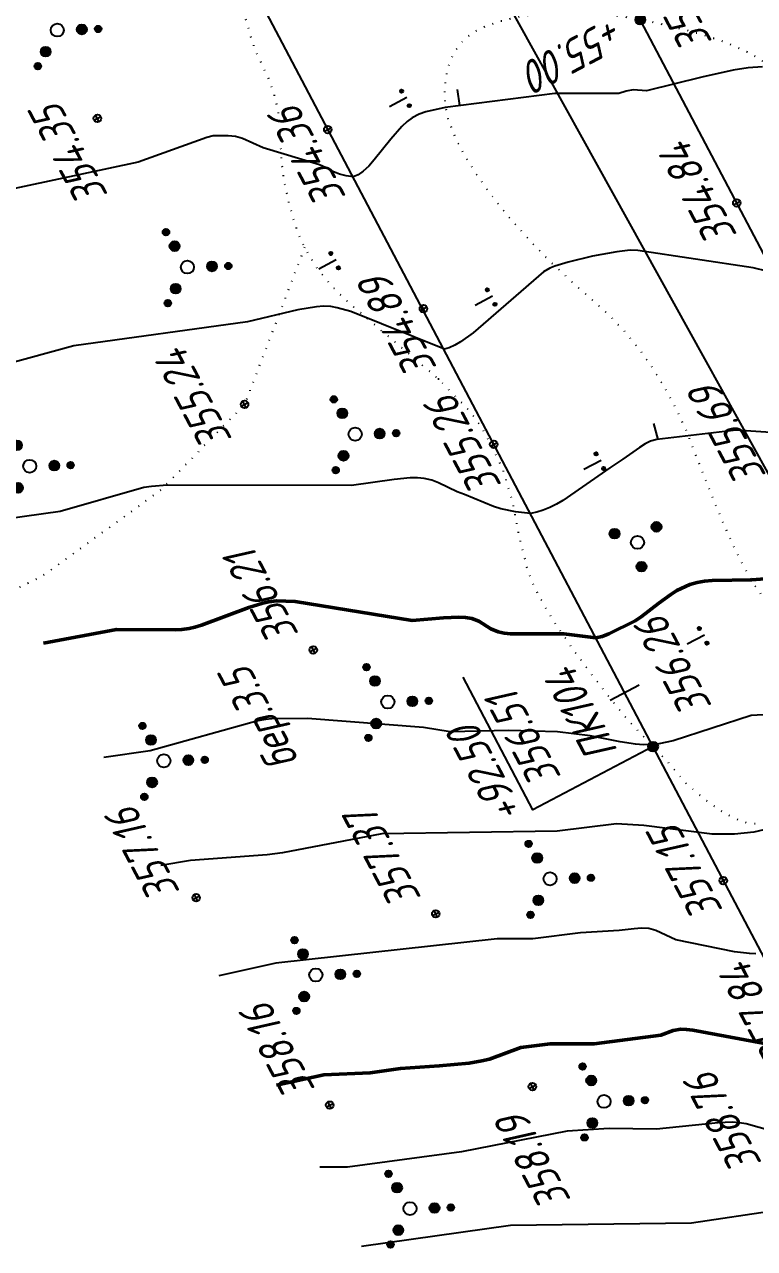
# Model space of a CAD drawing. Extents: x 1517348 to 1518464, y 2188576 to 2190606.
# Drawn here: x 1518031.9 to 1518121.1, y 2189057.1 to 2189206.7 of the extents above; entities that cross this region are included whole.
import ezdxf
from ezdxf.enums import TextEntityAlignment as Align

# ---------------------------------------------------------------- set-up
doc = ezdxf.new("R2010")
doc.units = 0
doc.linetypes.add('ИИDot', pattern=[1, 0, -1])
for name, color, linetype, lineweight in [('ИИ_КОНТУР_025', 7, 'ИИDot', 25), ('ИИ_ОТМЕТКА_025', 7, 'Continuous', 25), ('ИИ_ПИКЕТАЖ_025', 7, 'Continuous', 25), ('ИИ_РАЗМЕР_025', 7, 'Continuous', 25), ('ИИ_РЕЛЬЕФ_025', 34, 'Continuous', 25), ('ИИ_РЕЛЬЕФ_050', 34, 'Continuous', 50), ('ИИ_ТЕКСТ_025', 7, 'Continuous', 25), ('ИИ_ТРАССА_ТРУБ_025', 7, 'Continuous', 25), ('ИИ_УГОДЬЯ_025', 7, 'Continuous', 25)]:
    doc.layers.add(name, color=color, linetype=linetype, lineweight=lineweight)
doc.styles.add('VNIPISIMPLEXCUR', font='simplex.shx', dxfattribs={"width": 0.8, "oblique": 15})
doc.dimstyles.new('ИИ-2000-м-dm$0', dxfattribs={"dimscale": 2, "dimtxt": 2.5, "dimasz": 2.5, "dimexe": 1.25, "dimexo": 0, "dimgap": 1, "dimtad": 1, "dimtoh": 1, "dimzin": 1, "dimdsep": 46, "dimtxsty": 'VNIPISIMPLEXCUR', "dimblk": 'OBLIQUE', "dimcen": 2.5, "dimaunit": 1, "dimadec": 4, "dimazin": 0, "dimtfac": 1, "dimtmove": 1, "dimatfit": 2, "dimfxl": 1, "dimarcsym": 0})
doc.dimstyles.new('ИИ-2000-м-dm$2', dxfattribs={"dimscale": 2, "dimtxt": 2.5, "dimasz": 2.5, "dimexe": 1.25, "dimexo": 0, "dimgap": 1, "dimtad": 2, "dimtoh": 1, "dimzin": 1, "dimdsep": 46, "dimtxsty": 'VNIPISIMPLEXCUR', "dimcen": 2.5, "dimaunit": 1, "dimazin": 0, "dimtfac": 1, "dimtmove": 1, "dimatfit": 2, "dimfxl": 1, "dimarcsym": 0})

# ---------------------------------------------------------------- blocks, each defined once
blk = doc.blocks.new('PICKET')
at = {"color": 0, "linetype": 'Continuous', "lineweight": 25}
for p, q in [((-0.23, 0), (0.23, 0)), ((0, 0.23), (0, -0.23))]:
    blk.add_line(p, q, dxfattribs=at)
blk.add_circle((0, 0), 0.23, dxfattribs=at)
at = {"color": 0, "linetype": 'Continuous', "style": 'VNIPISIMPLEXCUR', "oblique": 15, "width": 0.8}
blk.add_attdef('OTMETKA', (1.25, 0.3), '', height=2, dxfattribs=at)
at = {"color": 8, "linetype": 'Continuous', "style": 'VNIPISIMPLEXCUR', "oblique": 15, "width": 0.8, "flags": 1}
blk.add_attdef('NOMER', (1.25, -2.7), '', height=2, dxfattribs=at)
blk = doc.blocks.new('ИИ053952')
at = {"linetype": 'Continuous', "lineweight": 25}
h = blk.add_hatch(color=0, dxfattribs=at)
edge = h.paths.add_edge_path()
edge.add_arc((-1.309, 2.13), 0.2, 0, 360)
h = blk.add_hatch(color=0, dxfattribs=at)
edge = h.paths.add_edge_path()
edge.add_arc((-0.785, 1.278), 0.3, 0, 360)
h = blk.add_hatch(color=0, dxfattribs=at)
edge = h.paths.add_edge_path()
edge.add_arc((1.499, 0.041), 0.3, 0, 360)
h = blk.add_hatch(color=0, dxfattribs=at)
edge = h.paths.add_edge_path()
edge.add_arc((2.499, 0.068), 0.2, 0, 360)
h = blk.add_hatch(color=0, dxfattribs=at)
edge = h.paths.add_edge_path()
edge.add_arc((-0.714, -1.319), 0.3, 0, 360)
h = blk.add_hatch(color=0, dxfattribs=at)
edge = h.paths.add_edge_path()
edge.add_arc((-1.19, -2.198), 0.2, 0, 360)
at = {"color": 0, "linetype": 'Continuous', "lineweight": 25}
for centre, radius in [((-1.309, 2.13), 0.2), ((-0.785, 1.278), 0.3), ((0, 0), 0.4), ((1.499, 0.041), 0.3), ((2.499, 0.068), 0.2), ((-0.714, -1.319), 0.3), ((-1.19, -2.198), 0.2)]:
    blk.add_circle(centre, radius, dxfattribs=at)
blk = doc.blocks.new('ИИ05407')
at = {"linetype": 'Continuous', "lineweight": 25}
h = blk.add_hatch(color=0, dxfattribs=at)
edge = h.paths.add_edge_path()
edge.add_arc((-0.5, 0.1), 0.1, 0, 360)
h = blk.add_hatch(color=0, dxfattribs=at)
edge = h.paths.add_edge_path()
edge.add_arc((0.5, 0.1), 0.1, 0, 360)
at = {"color": 0, "linetype": 'Continuous', "lineweight": 25}
blk.add_lwpolyline([(0, 0), (0, 1.2)], dxfattribs=at)
for centre in [(-0.5, 0.1), (0.5, 0.1)]:
    blk.add_circle(centre, 0.1, dxfattribs=at)
blk = doc.blocks.new('ИИ053951')
at = {"linetype": 'Continuous', "lineweight": 25}
h = blk.add_hatch(color=0, dxfattribs=at)
edge = h.paths.add_edge_path()
edge.add_arc((-1.403, 0.53), 0.3, 0, 360)
h = blk.add_hatch(color=0, dxfattribs=at)
edge = h.paths.add_edge_path()
edge.add_arc((1.16, 0.95), 0.3, 0, 360)
h = blk.add_hatch(color=0, dxfattribs=at)
edge = h.paths.add_edge_path()
edge.add_arc((0.243, -1.48), 0.3, 0, 360)
at = {"color": 0, "linetype": 'Continuous', "lineweight": 25}
for centre, radius in [((-1.403, 0.53), 0.3), ((1.16, 0.95), 0.3), ((0, 0), 0.4), ((0.243, -1.48), 0.3)]:
    blk.add_circle(centre, radius, dxfattribs=at)
blk = doc.blocks.new('ИИ15001')
at = {"color": 0, "linetype": 'Continuous', "lineweight": 25}
blk.add_lwpolyline([(0, 1), (0, -1)], dxfattribs=at)
at = {"color": 0, "linetype": 'Continuous', "lineweight": 25, "style": 'VNIPISIMPLEXCUR', "oblique": 15, "width": 0.8}
blk.add_attdef('STATIONING', text='', height=2, dxfattribs=at).set_placement((0, 2), align=Align.CENTER)
at = {"color": 7, "linetype": 'Continuous', "lineweight": 25, "style": 'VNIPISIMPLEXCUR', "oblique": 15, "width": 0.8}
blk.add_attdef('HEIGHT', text='', height=2, dxfattribs=at).set_placement((0, -2), align=Align.TOP_CENTER)
blk = doc.blocks.new('ИИ15002')
at = {"linetype": 'Continuous', "lineweight": 25}
h = blk.add_hatch(color=0, dxfattribs=at)
edge = h.paths.add_edge_path()
edge.add_arc((0, 0), 0.3, 0, 360)
at = {"color": 0, "linetype": 'Continuous', "lineweight": 25}
blk.add_circle((0, 0), 0.3, dxfattribs=at)
at = {"color": 0, "linetype": 'Continuous', "style": 'VNIPISIMPLEXCUR', "oblique": 15, "width": 0.8}
blk.add_attdef('STATIONING', (1, 1.3), '', height=2, rotation=90, dxfattribs=at)
at = {"color": 7, "linetype": 'Continuous', "style": 'VNIPISIMPLEXCUR', "oblique": 15, "width": 0.8}
blk.add_attdef('HEIGHT', text='', height=2, dxfattribs=at).set_placement((0, -1.3), align=Align.TOP_CENTER)
blk = doc.blocks.new('ИИ053296')
at = {"color": 0, "linetype": 'Continuous', "lineweight": 25}
blk.add_lwpolyline([(0, 0), (1, 0)], dxfattribs=at)
blk = doc.blocks.new('*D23')
at = {"layer": 'Defpoints', "color": 0, "transparency": 16777216}
for p in [(1517433.62, 2190485.82), (1517814.44, 2189993.77), (1517710.22, 2189950.84), (1517583.52, 2189878.79), (1518412.38, 2188627.85)]:
    blk.add_point(p, dxfattribs=at)
at = {"layer": 'ИИ_РАЗМЕР_025', "color": 0, "lineweight": -2, "transparency": 16777216}
for p, q in [((1517701.87, 2189947.56), (1517694.82, 2189960.94)), ((1517709.2, 2189948.67), (1517701.87, 2189947.56))]:
    blk.add_line(p, q, dxfattribs=at)
blk.add_arc((1517718.1, 2189945.8), 9.35, 142.4771, 181.7709, dxfattribs=at)
at = {"layer": 'ИИ_РАЗМЕР_025', "color": 0, "transparency": 16777216}
for points in [[(1517710.25, 2189952), (1517711.11, 2189950.98), (1517713.74, 2189954.07)], [(1517709.4, 2189945.67), (1517708.1, 2189945.35), (1517709.73, 2189941.63)]]:
    blk.add_solid(points, dxfattribs=at)
at = {"layer": 'ИИ_РАЗМЕР_025', "color": 0, "transparency": 16777216, "insert": (1517695.12, 2189953.12), "char_height": 4, "attachment_point": 5, "rotation": 117.7798, "style": 'VNIPISIMPLEXCUR'}
blk.add_mtext("88°41'", dxfattribs=at)
blk = doc.blocks.new('_Oblique')
at = {"color": 0, "linetype": 'ByBlock', "lineweight": -2}
blk.add_line((-0.5, -0.5), (0.5, 0.5), dxfattribs=at)
blk = doc.blocks.new('*D27')
at = {"layer": 'Defpoints', "color": 0, "transparency": 16777216}
for p in [(1517483.76, 2190304.73), (1518396.8, 2188657.42), (1518396.8, 2188657.42)]:
    blk.add_point(p, dxfattribs=at)
at = {"layer": 'ИИ_РАЗМЕР_025', "color": 0, "lineweight": -2, "transparency": 16777216}
for p, q in [((1517483.76, 2190304.73), (1517481.57, 2190303.52)), ((1517483.76, 2190304.73), (1518396.8, 2188657.42)), ((1518396.8, 2188657.42), (1518394.62, 2188656.2))]:
    blk.add_line(p, q, dxfattribs=at)
at = {"layer": 'ИИ_РАЗМЕР_025', "color": 0, "lineweight": -2, "transparency": 16777216, "xscale": 4, "yscale": 4, "zscale": 4}
for p, rotation in [((1517483.76, 2190304.73), 118.9980081626661), ((1518396.8, 2188657.42), 298.9980081626661)]:
    blk.add_blockref('_Oblique', p, dxfattribs=dict(at, rotation=rotation))
at = {"layer": 'ИИ_РАЗМЕР_025', "color": 0, "transparency": 16777216, "insert": (1517937.66, 2189479.62), "char_height": 4, "attachment_point": 5, "rotation": 118.998, "style": 'VNIPISIMPLEXCUR'}
blk.add_mtext('1883.43', dxfattribs=at)

msp = doc.modelspace()

# ---------------------------------------------------------------- linework, layer by layer
at = {"layer": 'ИИ_КОНТУР_025', "linetype": 'ИИDot', "flags": 128}
for points in [[(1518255.23, 2189013.891), (1518250.543, 2189019.079), (1518248.5, 2189021.566), (1518247.786, 2189022.625), (1518247.263, 2189023.63), (1518246.877, 2189024.648), (1518246.63, 2189025.679), (1518246.325, 2189028.986), (1518246.172, 2189031.458), (1518245.896, 2189032.751), (1518245.4, 2189034.072), (1518244.684, 2189035.42), (1518243.748, 2189036.766), (1518243.197, 2189037.377), (1518242.591, 2189037.936), (1518241.93, 2189038.443), (1518241.214, 2189038.899), (1518240.443, 2189039.303), (1518239.617, 2189039.655), (1518238.735, 2189039.956), (1518237.788, 2189040.207), (1518236.766, 2189040.41), (1518234.494, 2189040.671), (1518231.919, 2189040.74), (1518229.041, 2189040.616), (1518227.539, 2189040.456), (1518226.066, 2189040.197), (1518224.62, 2189039.837), (1518223.202, 2189039.378), (1518221.811, 2189038.819), (1518220.447, 2189038.161), (1518219.111, 2189037.403), (1518210.78, 2189031.778), (1518206.6, 2189029.171), (1518200.816, 2189025.87), (1518195.222, 2189022.855), (1518193.138, 2189021.843), (1518190.95, 2189020.854), (1518188.657, 2189019.888), (1518183.761, 2189018.022), (1518178.449, 2189016.246), (1518175.79, 2189015.457), (1518173.334, 2189014.819), (1518171.082, 2189014.333), (1518169.033, 2189013.999), (1518167.186, 2189013.817), (1518165.544, 2189013.786), (1518164.104, 2189013.907), (1518162.867, 2189014.18), (1518160.767, 2189014.911), (1518159.004, 2189015.706), (1518157.58, 2189016.568), (1518156.995, 2189017.023), (1518156.046, 2189017.996), (1518155.217, 2189019.129), (1518154.475, 2189020.438), (1518153.82, 2189021.92), (1518153.189, 2189023.527), (1518152.745, 2189024.269), (1518152.195, 2189024.955), (1518151.539, 2189025.583), (1518150.777, 2189026.154), (1518149.908, 2189026.668), (1518148.933, 2189027.124), (1518146.75, 2189027.88), (1518141.577, 2189029.45), (1518140.346, 2189029.795), (1518139.026, 2189030.307), (1518136.779, 2189031.464), (1518132.669, 2189033.999), (1518130.602, 2189035.11), (1518128.916, 2189035.864), (1518128.086, 2189036.398), (1518127.77, 2189036.702), (1518127.519, 2189037.03), (1518127.334, 2189037.383), (1518127.213, 2189037.761), (1518127.162, 2189038.574), (1518127.315, 2189039.381), (1518127.664, 2189040.166), (1518128.209, 2189040.929), (1518128.967, 2189041.658), (1518129.456, 2189041.984), (1518130.025, 2189042.279), (1518131.4, 2189042.781), (1518133.092, 2189043.162), (1518135.027, 2189043.47), (1518135.933, 2189043.695), (1518136.774, 2189043.983), (1518137.548, 2189044.333), (1518138.258, 2189044.746), (1518138.902, 2189045.221), (1518139.48, 2189045.759), (1518139.993, 2189046.36), (1518140.431, 2189047.057), (1518140.783, 2189047.883), (1518141.051, 2189048.838), (1518141.233, 2189049.922), (1518141.33, 2189051.135), (1518141.342, 2189052.477), (1518141.269, 2189053.948), (1518140.816, 2189058.535), (1518140.737, 2189060.839), (1518140.778, 2189061.734), (1518140.873, 2189062.458), (1518141.022, 2189063.012), (1518141.224, 2189063.394), (1518142.283, 2189064.479), (1518144.084, 2189065.951), (1518146.545, 2189067.799), (1518147.314, 2189068.473), (1518148.002, 2189069.168), (1518148.61, 2189069.885), (1518149.137, 2189070.623), (1518149.585, 2189071.383), (1518149.952, 2189072.164), (1518150.239, 2189072.967), (1518150.665, 2189074.626), (1518150.955, 2189076.346), (1518151.109, 2189078.127), (1518151.127, 2189079.971), (1518150.967, 2189081.857), (1518150.584, 2189083.768), (1518149.98, 2189085.704), (1518149.153, 2189087.665), (1518145.202, 2189095.753), (1518144.648, 2189096.775), (1518144.023, 2189097.769), (1518143.328, 2189098.736), (1518142.561, 2189099.674), (1518141.723, 2189100.585), (1518140.814, 2189101.468), (1518139.834, 2189102.324), (1518137.705, 2189103.934), (1518135.594, 2189105.315), (1518133.545, 2189106.45), (1518131.558, 2189107.338), (1518129.601, 2189107.989), (1518127.49, 2189108.47), (1518125.195, 2189108.791), (1518122.714, 2189108.951), (1518121.404, 2189108.971), (1518119.988, 2189109.173), (1518118.408, 2189109.78), (1518116.662, 2189110.791), (1518114.752, 2189112.207), (1518112.676, 2189114.026), (1518110.764, 2189116.314), (1518108.715, 2189118.448), (1518105.461, 2189121.913), (1518102.95, 2189125.03), (1518100.725, 2189127.91), (1518098.784, 2189130.555), (1518097.127, 2189132.963), (1518095.755, 2189135.134), (1518094.668, 2189137.07), (1518093.866, 2189138.768), (1518093.348, 2189140.231), (1518092.344, 2189144.263), (1518091.588, 2189148.296), (1518090.364, 2189152.349), (1518088.892, 2189155.454), (1518087.655, 2189157.641), (1518086.246, 2189159.531), (1518082.475, 2189163.378), (1518082.475, 2189163.378), (1518072.192, 2189172.117), (1518070.902, 2189173.259), (1518069.724, 2189174.435), (1518068.658, 2189175.644), (1518067.703, 2189176.886), (1518066.861, 2189178.162), (1518066.129, 2189179.471), (1518065.51, 2189180.814), (1518065.002, 2189182.19), (1518064.212, 2189184.927), (1518063.647, 2189187.567), (1518063.308, 2189190.111), (1518063.195, 2189192.558), (1518063.164, 2189193.744), (1518063.07, 2189194.901), (1518062.913, 2189196.031), (1518062.693, 2189197.133), (1518062.41, 2189198.207), (1518062.064, 2189199.253), (1518061.656, 2189200.271), (1518060.298, 2189203.137), (1518059.649, 2189204.859), (1518059.237, 2189206.428), (1518058.282, 2189209.588), (1518058.256, 2189211.543), (1518058.314, 2189212.317), (1518058.631, 2189213.536), (1518059.753, 2189214.667), (1518061.602, 2189215.641), (1518063.933, 2189216.45), (1518064.473, 2189216.665), (1518065.008, 2189216.771), (1518067.551, 2189216.658), (1518069.338, 2189216.769), (1518070.211, 2189216.958), (1518071.651, 2189217.528), (1518073.248, 2189218.443), (1518075.08, 2189219.813), (1518077.227, 2189221.748), (1518079.66, 2189224.163), (1518080.466, 2189224.865), (1518081.251, 2189225.46), (1518082.016, 2189225.946), (1518082.759, 2189226.324), (1518083.482, 2189226.595), (1518084.183, 2189226.757), (1518087.779, 2189226.942), (1518089.109, 2189227.146), (1518089.472, 2189227.266), (1518089.779, 2189227.459), (1518090.03, 2189227.726), (1518090.226, 2189228.066), (1518090.365, 2189228.479), (1518090.449, 2189228.966), (1518090.449, 2189230.158), (1518089.91, 2189234.73), (1518087.961, 2189247.96), (1518087.825, 2189250.237), (1518087.886, 2189252.738), (1518087.95, 2189253.622), (1518088.076, 2189254.479), (1518088.305, 2189255.258), (1518088.637, 2189255.959), (1518089.071, 2189256.583), (1518089.608, 2189257.129), (1518090.248, 2189257.597), (1518090.991, 2189257.988), (1518092.724, 2189258.569), (1518099.878, 2189260.634), (1518101.957, 2189261.46), (1518103.896, 2189262.481), (1518104.484, 2189262.877), (1518105.004, 2189263.315), (1518105.456, 2189263.797), (1518105.839, 2189264.323), (1518106.154, 2189264.892), (1518106.4, 2189265.505), (1518106.577, 2189266.162), (1518106.686, 2189266.862), (1518106.717, 2189268.224), (1518106.644, 2189268.845), (1518106.512, 2189269.425), (1518106.32, 2189269.965), (1518106.07, 2189270.464), (1518105.76, 2189270.923), (1518104.98, 2189271.724), (1518104.083, 2189272.396), (1518103.086, 2189272.944), (1518101.99, 2189273.367), (1518097.144, 2189274.54), (1518093.668, 2189275.367), (1518091.173, 2189276.193), (1518088.847, 2189277.215), (1518087.427, 2189278.042), (1518086.156, 2189279.032), (1518085.035, 2189280.183), (1518084.063, 2189281.496), (1518083.004, 2189282.964), (1518081.622, 2189284.582), (1518079.915, 2189286.349), (1518074.918, 2189291.083), (1518072.596, 2189293.566), (1518071.406, 2189295.034), (1518070.918, 2189295.751), (1518070.498, 2189296.507), (1518070.147, 2189297.303), (1518069.865, 2189298.139), (1518069.653, 2189299.014), (1518069.509, 2189299.929), (1518069.434, 2189300.883), (1518069.458, 2189306.334), (1518069.366, 2189308.42), (1518069.282, 2189309.048), (1518069.121, 2189309.686), (1518068.882, 2189310.336), (1518068.565, 2189310.996), (1518067.699, 2189312.351), (1518066.52, 2189313.75), (1518065.842, 2189314.428), (1518065.142, 2189315.043), (1518064.42, 2189315.594), (1518063.675, 2189316.081), (1518063.028, 2189316.438), (1518059.919, 2189318.486), (1518058.588, 2189319.226), (1518057.508, 2189319.692), (1518056.256, 2189319.979), (1518055.129, 2189320.09), (1518054.103, 2189320.051), (1518052.834, 2189319.821), (1518051.629, 2189319.439), (1518048.594, 2189318.088), (1518047.29, 2189317.534), (1518046.173, 2189317.209), (1518044.925, 2189317.086), (1518042.387, 2189317.065), (1518041.405, 2189317.244), (1518040.15, 2189317.884)], [(1518145.765, 2189194.243), (1518143.779, 2189194.33), (1518141.863, 2189194.49), (1518140.019, 2189194.724), (1518138.246, 2189195.032), (1518136.543, 2189195.413), (1518134.912, 2189195.869), (1518133.351, 2189196.399), (1518131.861, 2189197.002), (1518127.761, 2189198.937), (1518125.321, 2189200.243), (1518123.114, 2189201.56), (1518121.034, 2189202.878), (1518119.813, 2189203.511), (1518118.434, 2189204.122), (1518116.898, 2189204.712), (1518115.204, 2189205.28), (1518113.354, 2189205.826), (1518109.182, 2189206.855), (1518106.977, 2189207.301), (1518104.849, 2189207.655), (1518102.798, 2189207.917), (1518100.825, 2189208.086), (1518098.928, 2189208.163), (1518097.108, 2189208.148), (1518095.366, 2189208.04), (1518093.7, 2189207.84), (1518092.143, 2189207.569), (1518090.724, 2189207.249), (1518089.443, 2189206.879), (1518088.302, 2189206.46), (1518087.299, 2189205.992), (1518086.434, 2189205.475), (1518085.709, 2189204.909), (1518085.122, 2189204.293), (1518084.639, 2189203.626), (1518084.228, 2189202.907), (1518083.887, 2189202.136), (1518083.618, 2189201.313), (1518083.419, 2189200.437), (1518083.291, 2189199.508), (1518083.234, 2189198.528), (1518083.248, 2189197.495), (1518083.373, 2189196.396), (1518083.649, 2189195.216), (1518084.075, 2189193.957), (1518084.653, 2189192.618), (1518085.382, 2189191.198), (1518086.262, 2189189.699), (1518087.292, 2189188.12), (1518088.474, 2189186.46), (1518089.778, 2189184.76), (1518091.174, 2189183.061), (1518092.662, 2189181.361), (1518094.243, 2189179.662), (1518095.916, 2189177.962), (1518097.682, 2189176.263), (1518099.54, 2189174.563), (1518101.49, 2189172.864), (1518103.432, 2189171.084), (1518105.262, 2189169.144), (1518106.981, 2189167.045), (1518108.59, 2189164.785), (1518110.088, 2189162.365), (1518111.474, 2189159.785), (1518112.75, 2189157.044), (1518116.047, 2189148.645), (1518118.007, 2189144.07), (1518118.922, 2189142.129), (1518119.794, 2189140.418), (1518120.623, 2189138.939), (1518121.409, 2189137.691), (1518122.282, 2189136.55), (1518123.375, 2189135.394), (1518124.686, 2189134.222), (1518126.216, 2189133.035), (1518127.965, 2189131.833), (1518129.932, 2189130.615), (1518132.118, 2189129.382), (1518134.523, 2189128.134), (1518136.998, 2189126.964), (1518139.392, 2189125.966), (1518141.706, 2189125.141), (1518143.94, 2189124.488), (1518146.094, 2189124.008), (1518148.168, 2189123.7), (1518150.162, 2189123.565), (1518152.075, 2189123.602), (1518153.918, 2189123.763), (1518155.699, 2189124.002), (1518157.419, 2189124.317), (1518159.076, 2189124.71), (1518160.673, 2189125.18), (1518162.207, 2189125.726), (1518163.68, 2189126.35), (1518166.527, 2189127.766), (1518168.074, 2189128.435), (1518169.732, 2189129.059), (1518171.501, 2189129.636), (1518173.381, 2189130.167), (1518175.371, 2189130.652), (1518177.473, 2189131.091), (1518199.468, 2189134.741), (1518205.976, 2189135.973), (1518210.412, 2189136.936), (1518211.817, 2189137.308)], [(1518066.129, 2189179.471), (1518058.79, 2189160.27), (1518048.568, 2189149.786), (1518034.097, 2189139.278), (1518029.649, 2189137.115)]]:
    msp.add_lwpolyline(points, dxfattribs=at)
at = {"layer": 'ИИ_ПИКЕТАЖ_025', "color": 4}
msp.add_lwpolyline([(1518108.715, 2189118.448), (1518094.037, 2189110.715), (1518085.499, 2189126.922)], dxfattribs=at)
at = {"layer": 'ИИ_РЕЛЬЕФ_025'}
for points, elevation in [([(1518122.096, 2189201.53), (1518120.324, 2189201.398), (1518118.486, 2189201.118), (1518114.676, 2189200.264), (1518107.928, 2189198.591), (1518106.287, 2189198.715), (1518105.412, 2189198.523), (1518104.533, 2189198.255), (1518096.705, 2189198.265), (1518083.317, 2189196.55), (1518080.925, 2189196), (1518080.11, 2189195.727), (1518079.264, 2189195.299), (1518078.651, 2189194.84), (1518078.012, 2189194.222), (1518076.681, 2189192.665), (1518074.634, 2189190.131), (1518073.961, 2189189.393), (1518073.303, 2189188.777), (1518072.664, 2189188.32), (1518072.052, 2189188.065), (1518071.217, 2189188.198), (1518070.391, 2189188.412), (1518069.573, 2189188.705), (1518068.774, 2189189.155), (1518067.965, 2189189.528), (1518061.075, 2189191.602), (1518058.533, 2189192.738), (1518057.706, 2189192.988), (1518056.772, 2189193.102), (1518054.941, 2189193.084), (1518054.192, 2189192.896), (1518045.775, 2189189.875), (1518007.569, 2189181.733)], 354.5), ([(1518129.274, 2189174.922), (1518120.96, 2189176.954), (1518106.829, 2189179.088), (1518105.915, 2189179.092), (1518104.293, 2189178.923), (1518101.303, 2189178.379), (1518098.321, 2189177.649), (1518096.715, 2189177.148), (1518096.112, 2189176.914), (1518095.31, 2189176.463), (1518086.708, 2189169.004), (1518085.18, 2189167.901), (1518084.473, 2189167.49), (1518083.813, 2189167.195), (1518083.205, 2189167.031), (1518071.797, 2189171.598), (1518070.105, 2189172.076), (1518069.352, 2189172.209), (1518068.425, 2189172.261), (1518067.602, 2189172.197), (1518065.306, 2189171.805), (1518059.161, 2189170.352), (1518037.944, 2189167.437), (1518017.98, 2189161.971)], 355), ([(1518129.685, 2189156.391), (1518118.876, 2189157.109), (1518109.169, 2189155.974), (1518108.413, 2189155.766), (1518107.729, 2189155.441), (1518107.052, 2189155.017), (1518105.031, 2189153.569), (1518103.408, 2189152.529), (1518097.699, 2189148.522), (1518096.892, 2189148.058), (1518096.089, 2189147.655), (1518095.291, 2189147.325), (1518094.499, 2189147.081), (1518093.715, 2189146.932), (1518091.9, 2189147.144), (1518090.097, 2189147.513), (1518089.201, 2189147.777), (1518085.65, 2189149.268), (1518084.756, 2189149.566), (1518082.494, 2189150.697), (1518081.679, 2189151.014), (1518080.76, 2189151.227), (1518079.936, 2189151.297), (1518079.034, 2189151.29), (1518077.058, 2189151.106), (1518071.844, 2189150.372), (1518049.349, 2189150.396), (1518047.424, 2189150.246), (1518046.479, 2189150.11), (1518036.278, 2189147.174), (1518025.453, 2189145.675)], 355.5), ([(1518216.449, 2189128.515), (1518207.87, 2189124.93), (1518199.025, 2189122.279), (1518191.77, 2189121.597), (1518181.223, 2189118.408), (1518176.49, 2189116.686), (1518170.506, 2189115.936), (1518166.188, 2189115.079), (1518162.783, 2189115.029), (1518160.195, 2189115.173), (1518147.818, 2189113.719), (1518144.605, 2189112.957), (1518138.94, 2189112.198), (1518121.041, 2189107.999), (1518118.666, 2189107.745), (1518115.936, 2189107.742), (1518107.597, 2189108.828), (1518104.261, 2189109.004), (1518097.003, 2189108.104), (1518075.584, 2189107.805), (1518063.449, 2189105.48), (1518061.572, 2189105.224), (1518052.207, 2189104.52), (1518048.565, 2189103.915)], 357), ([(1518123.608, 2189122.437), (1518120.697, 2189122.244), (1518111.187, 2189119.147), (1518109.421, 2189118.799), (1518108.579, 2189118.708), (1518107.556, 2189118.681), (1518106.576, 2189118.74), (1518104.704, 2189119.035), (1518101.038, 2189119.781), (1518097.04, 2189120.269), (1518091.085, 2189120.429), (1518083.917, 2189120.242), (1518080.659, 2189120.77), (1518066.465, 2189121.903), (1518062.124, 2189121.848), (1518061.334, 2189121.765), (1518060.431, 2189121.59), (1518047.265, 2189117.94), (1518041.605, 2189117.126)], 356.5), ([(1518121.276, 2189093.144), (1518120.485, 2189093.166), (1518118.669, 2189093.393), (1518111.493, 2189094.838), (1518109.044, 2189095.978), (1518108.2, 2189096.209), (1518107.317, 2189096.268), (1518106.411, 2189096.2), (1518104.585, 2189095.99), (1518099.823, 2189095.709), (1518094.035, 2189094.957), (1518089.675, 2189094.97), (1518062.633, 2189092.005), (1518055.667, 2189090.433)], 357.5), ([(1518130.635, 2189069.404), (1518120.085, 2189072.355), (1518119.248, 2189072.49), (1518118.367, 2189072.549), (1518116.649, 2189072.484), (1518109.128, 2189071.712), (1518103.341, 2189071.811), (1518098.222, 2189071.474), (1518085.299, 2189068.923), (1518071.377, 2189067.077), (1518067.983, 2189067.054)], 358.5), ([(1518123.784, 2189061.792), (1518113.392, 2189060.234), (1518091.308, 2189059.92), (1518073.078, 2189057.383)], 359)]:
    msp.add_lwpolyline(points, dxfattribs=dict(at, elevation=elevation))
at = {"layer": 'ИИ_РЕЛЬЕФ_050'}
for points, elevation in [([(1518133.481, 2189139.807), (1518120.779, 2189138.85), (1518115.94, 2189138.763), (1518115.006, 2189138.664), (1518114.098, 2189138.499), (1518113.223, 2189138.252), (1518111.627, 2189137.516), (1518110.87, 2189137.048), (1518109.406, 2189135.987), (1518107.242, 2189134.318), (1518106.503, 2189133.803), (1518103.301, 2189132.22), (1518102.511, 2189131.922), (1518101.733, 2189131.742), (1518097.8, 2189132.248), (1518091.297, 2189132.238), (1518090.497, 2189132.324), (1518089.777, 2189132.463), (1518088.881, 2189132.828), (1518087.432, 2189133.788), (1518086.554, 2189134.124), (1518085.798, 2189134.237), (1518084.961, 2189134.274), (1518083.116, 2189134.19), (1518079.276, 2189133.88), (1518064.978, 2189136.194), (1518062.679, 2189136.265), (1518061.741, 2189136.157), (1518061.037, 2189135.996), (1518059.326, 2189135.449), (1518053.534, 2189133.289), (1518052.728, 2189133.042), (1518052.032, 2189132.875), (1518051.129, 2189132.754), (1518050.37, 2189132.736), (1518043.127, 2189132.767), (1518034.244, 2189131.098)], 356), ([(1518123.863, 2189081.879), (1518113.566, 2189083.821), (1518112.794, 2189083.899), (1518112.119, 2189083.909), (1518111.174, 2189083.755), (1518109.649, 2189083.191), (1518101.522, 2189082.122), (1518096.129, 2189082.147), (1518092.565, 2189081.672), (1518088.706, 2189080.266), (1518087.796, 2189080.041), (1518086.22, 2189079.777), (1518082.581, 2189079.447), (1518077.838, 2189079.114), (1518074.155, 2189078.59), (1518068.497, 2189078.358), (1518062.707, 2189077.071)], 358)]:
    msp.add_lwpolyline(points, dxfattribs=dict(at, elevation=elevation))
at = {"layer": 'ИИ_ТРАССА_ТРУБ_025', "color": 4}
for points in [[(1518412.378, 2188627.85), (1517433.622, 2190485.815)], [(1518412.378, 2188627.85), (1517433.622, 2190485.815)], [(1518377.009, 2188609.218), (1518355.67, 2188649.72), (1518240.39, 2188868.56), (1518167.68, 2189006.54), (1518028.97, 2189269.84), (1517889.75, 2189534.1), (1517750.65, 2189798.13), (1517720.64, 2189855.08), (1517697.553, 2189898.908)], [(1518377.009, 2188609.218), (1518355.67, 2188649.72), (1518240.39, 2188868.56), (1518167.68, 2189006.54), (1518028.97, 2189269.84), (1517889.75, 2189534.1), (1517750.65, 2189798.13), (1517720.64, 2189855.08), (1517697.553, 2189898.908)]]:
    msp.add_lwpolyline(points, dxfattribs=at)

# ---------------------------------------------------------------- block references
at = {"layer": 'ИИ_ОТМЕТКА_025'}
ref = msp.add_blockref('PICKET', (1518040.81, 2189195.21, 354.35), dxfattribs=dict(at, xscale=2, yscale=2, zscale=2, rotation=117.7797222222222))
ref.add_attrib('OTMETKA', '354.35', (1518042.189, 2189185.836, 354.35), dxfattribs={"layer": '0', "color": 0, "height": 4, "rotation": 117.77972, "style": 'VNIPISIMPLEXCUR', "oblique": 15, "width": 0.8})
ref = msp.add_blockref('PICKET', (1518068.964, 2189193.847, 354.36), dxfattribs=dict(at, xscale=2, yscale=2, zscale=2, rotation=117.7797222222222))
ref.add_attrib('OTMETKA', '354.36', (1518071.28, 2189185.609, 354.36), dxfattribs={"layer": '0', "color": 0, "linetype": 'Continuous', "height": 4, "rotation": 117.77972, "style": 'VNIPISIMPLEXCUR', "oblique": 15, "width": 0.8})
ref = msp.add_blockref('PICKET', (1518118.942, 2189184.877, 354.84), dxfattribs=dict(at, xscale=2, yscale=2, zscale=2, rotation=117.7797222222222))
ref.add_attrib('OTMETKA', '354.84', (1518119.063, 2189180.944, 354.84), dxfattribs={"layer": '0', "color": 0, "linetype": 'Continuous', "height": 4, "rotation": 117.77972, "style": 'VNIPISIMPLEXCUR', "oblique": 15, "width": 0.8})
ref = msp.add_blockref('PICKET', (1518080.654, 2189171.957, 354.89), dxfattribs=dict(at, xscale=2, yscale=2, zscale=2, rotation=117.7797222222222))
ref.add_attrib('OTMETKA', '354.89', (1518082.375, 2189164.75, 354.89), dxfattribs={"layer": '0', "color": 0, "linetype": 'Continuous', "height": 4, "rotation": 117.77972, "style": 'VNIPISIMPLEXCUR', "oblique": 15, "width": 0.8})
ref = msp.add_blockref('PICKET', (1518058.79, 2189160.27, 355.24), dxfattribs=dict(at, xscale=2, yscale=2, zscale=2, rotation=117.7797222222222))
ref.add_attrib('OTMETKA', '355.24', (1518057.357, 2189155.997, 355.24), dxfattribs={"layer": '0', "color": 0, "height": 4, "rotation": 117.77972, "style": 'VNIPISIMPLEXCUR', "oblique": 15, "width": 0.8})
ref = msp.add_blockref('PICKET', (1518089.235, 2189155.387, 355.26), dxfattribs=dict(at, xscale=2, yscale=2, zscale=2, rotation=117.7797222222222))
ref.add_attrib('OTMETKA', '355.26', (1518090.281, 2189150.376, 355.26), dxfattribs={"layer": '0', "color": 0, "linetype": 'Continuous', "height": 4, "rotation": 117.77972, "style": 'VNIPISIMPLEXCUR', "oblique": 15, "width": 0.8})
ref = msp.add_blockref('PICKET', (1518124.39, 2189150.09, 355.69), dxfattribs=dict(at, xscale=2, yscale=2, zscale=2, rotation=117.7797222222222))
ref.add_attrib('OTMETKA', '355.69', (1518122.632, 2189151.576, 355.69), dxfattribs={"layer": '0', "color": 0, "height": 4, "rotation": 117.77972, "style": 'VNIPISIMPLEXCUR', "oblique": 15, "width": 0.8})
ref = msp.add_blockref('PICKET', (1518067.19, 2189130.26, 356.21), dxfattribs=dict(at, xscale=2, yscale=2, zscale=2, rotation=117.7797222222222))
ref.add_attrib('OTMETKA', '356.21', (1518065.494, 2189132.192, 356.21), dxfattribs={"layer": '0', "color": 0, "height": 4, "rotation": 117.77972, "style": 'VNIPISIMPLEXCUR', "oblique": 15, "width": 0.8})
ref = msp.add_blockref('PICKET', (1518052.88, 2189099.99, 357.16), dxfattribs=dict(at, xscale=2, yscale=2, zscale=2, rotation=117.7797222222222))
ref.add_attrib('OTMETKA', '357.16', (1518050.981, 2189100.709, 357.16), dxfattribs={"layer": '0', "color": 0, "height": 4, "rotation": 117.77972, "style": 'VNIPISIMPLEXCUR', "oblique": 15, "width": 0.8})
ref = msp.add_blockref('PICKET', (1518082.16, 2189098.02, 357.37), dxfattribs=dict(at, xscale=2, yscale=2, zscale=2, rotation=117.7797222222222))
ref.add_attrib('OTMETKA', '357.37', (1518080.464, 2189099.952, 357.37), dxfattribs={"layer": '0', "color": 0, "height": 4, "rotation": 117.77972, "style": 'VNIPISIMPLEXCUR', "oblique": 15, "width": 0.8})
ref = msp.add_blockref('PICKET', (1518117.296, 2189102.078, 357.15), dxfattribs=dict(at, xscale=2, yscale=2, zscale=2, rotation=117.7797222222222))
ref.add_attrib('OTMETKA', '357.15', (1518117.324, 2189098.456, 357.15), dxfattribs={"layer": '0', "color": 0, "linetype": 'Continuous', "height": 4, "rotation": 117.77972, "style": 'VNIPISIMPLEXCUR', "oblique": 15, "width": 0.8})
ref = msp.add_blockref('PICKET', (1518126.506, 2189084.578, 357.84), dxfattribs=dict(at, xscale=2, yscale=2, zscale=2, rotation=117.7797222222222))
ref.add_attrib('OTMETKA', '357.84', (1518126.328, 2189080.849, 357.84), dxfattribs={"layer": '0', "color": 0, "linetype": 'Continuous', "height": 4, "rotation": 117.77972, "style": 'VNIPISIMPLEXCUR', "oblique": 15, "width": 0.8})
ref = msp.add_blockref('PICKET', (1518069.2, 2189074.65, 358.16), dxfattribs=dict(at, xscale=2, yscale=2, zscale=2, rotation=117.7797222222222))
ref.add_attrib('OTMETKA', '358.16', (1518067.504, 2189076.582, 358.16), dxfattribs={"layer": '0', "color": 0, "height": 4, "rotation": 117.77972, "style": 'VNIPISIMPLEXCUR', "oblique": 15, "width": 0.8})
ref = msp.add_blockref('PICKET', (1518093.96, 2189076.91, 358.19), dxfattribs=dict(at, xscale=2, yscale=2, zscale=2, rotation=117.7797222222222))
ref.add_attrib('OTMETKA', '358.19', (1518098.762, 2189063.054, 358.19), dxfattribs={"layer": '0', "color": 0, "height": 4, "rotation": 117.77972, "style": 'VNIPISIMPLEXCUR', "oblique": 15, "width": 0.8})
ref = msp.add_blockref('PICKET', (1518123.57, 2189065.85, 358.76), dxfattribs=dict(at, xscale=2, yscale=2, zscale=2, rotation=117.7797222222222))
ref.add_attrib('OTMETKA', '358.76', (1518122.082, 2189067.545, 358.76), dxfattribs={"layer": '0', "color": 0, "height": 4, "rotation": 117.77972, "style": 'VNIPISIMPLEXCUR', "oblique": 15, "width": 0.8})
at = {"layer": 'ИИ_ПИКЕТАЖ_025', "color": 4}
ref = msp.add_blockref('ИИ15002', (1518107.148, 2189207.266, 354.39), dxfattribs=dict(at, xscale=2, yscale=2, zscale=2, rotation=117.7797964559177))
ref.add_attrib('STATIONING', '+55.00', (1518103.915, 2189207.824), dxfattribs={"layer": '0', "color": 0, "linetype": 'Continuous', "height": 4, "rotation": 207.7798, "style": 'VNIPISIMPLEXCUR', "oblique": 15, "width": 0.8})
ref.add_attrib('HEIGHT', '354.39', dxfattribs={"layer": '0', "color": 7, "linetype": 'Continuous', "height": 4, "rotation": 117.7798, "style": 'VNIPISIMPLEXCUR', "oblique": 15, "width": 0.8}).set_placement((1518109.448, 2189208.478), align=Align.TOP_CENTER)
ref = msp.add_blockref('ИИ15001', (1518105.241, 2189125.063, 356.26), dxfattribs=dict(at, xscale=2, yscale=2, zscale=2, rotation=117.7809))
ref.add_attrib('STATIONING', 'ПК104', dxfattribs={"layer": '0', "color": 0, "linetype": 'Continuous', "lineweight": 25, "height": 4, "rotation": 117.7809, "style": 'VNIPISIMPLEXCUR', "oblique": 15, "width": 0.8}).set_placement((1518101.702, 2189123.198), align=Align.CENTER)
ref.add_attrib('HEIGHT', '356.26', dxfattribs={"layer": '0', "color": 7, "linetype": 'Continuous', "lineweight": 25, "height": 4, "rotation": 117.7809, "style": 'VNIPISIMPLEXCUR', "oblique": 15, "width": 0.8}).set_placement((1518109.446, 2189127.217), align=Align.TOP_CENTER)
ref = msp.add_blockref('ИИ15002', (1518108.715, 2189118.448, 356.51), dxfattribs=dict(at, xscale=2, yscale=2, zscale=2, rotation=117.7808679359177))
ref.add_attrib('STATIONING', '+92.50', (1518092.988, 2189110.303, 356.51), dxfattribs={"layer": '0', "color": 0, "linetype": 'Continuous', "height": 4, "rotation": 117.77972, "style": 'VNIPISIMPLEXCUR', "oblique": 15, "width": 0.8})
ref.add_attrib('HEIGHT', '356.51', dxfattribs={"layer": '0', "color": 7, "linetype": 'Continuous', "height": 4, "rotation": 117.78087, "style": 'VNIPISIMPLEXCUR', "oblique": 15, "width": 0.8}).set_placement((1518091.169, 2189118.313, 356.51), align=Align.TOP_CENTER)
at = {"layer": 'ИИ_РЕЛЬЕФ_025', "xscale": 2, "yscale": 2, "zscale": 2}
for p, rotation in [((1518085.082, 2189196.776, 354.5), 97.29877361591772), ((1518109.321, 2189155.992, 355.5), 104.6991316759177)]:
    msp.add_blockref('ИИ053296', p, dxfattribs=dict(at, rotation=rotation))
at = {"layer": 'ИИ_УГОДЬЯ_025', "xscale": 2, "yscale": 2, "zscale": 2}
for name, p in [('ИИ053952', (1518035.908, 2189206)), ('ИИ053952', (1518051.81, 2189177.043)), ('ИИ053952', (1518072.31, 2189156.625)), ('ИИ053952', (1518032.54, 2189152.712)), ('ИИ053951', (1518106.809, 2189143.409)), ('ИИ053952', (1518076.3, 2189123.907)), ('ИИ053952', (1518048.926, 2189116.714)), ('ИИ053952', (1518096.123, 2189102.298)), ('ИИ053952', (1518067.503, 2189090.55)), ('ИИ053952', (1518102.721, 2189075.103)), ('ИИ053952', (1518079.007, 2189062.006))]:
    msp.add_blockref(name, p, dxfattribs=at)
at = {"layer": 'ИИ_УГОДЬЯ_025', "xscale": 2, "yscale": 2, "zscale": 2, "rotation": 117.7797222222222}
for p in [(1518078.633, 2189197.747), (1518069.977, 2189177.928), (1518089.096, 2189173.473), (1518102.385, 2189153.422), (1518115.007, 2189132.086)]:
    msp.add_blockref('ИИ05407', p, dxfattribs=at)

# ---------------------------------------------------------------- texts
at = {"layer": 'ИИ_ТЕКСТ_025', "style": 'VNIPISIMPLEXCUR', "oblique": 15, "width": 0.8}
msp.add_text('бер.3.5', height=4, rotation=117.77972, dxfattribs=at).set_placement((1518065.543, 2189116.731))

# ---------------------------------------------------------------- dimensions: what is measured, and where the dimension line sits
at = {"layer": 'ИИ_РАЗМЕР_025'}
dim = msp.add_angular_dim_2l(base=(1517710.224, 2189950.843), line1=((1518412.378, 2188627.85), (1517433.622, 2190485.815)), line2=((1517814.441, 2189993.765), (1517583.525, 2189878.795)), dimstyle='ИИ-2000-м-dm$2', override={"dimtxt": 2, "dimasz": 2, "dimgap": 0.5}, dxfattribs=at)
dim.commit()
dim.dimension.update_dxf_attribs({"geometry": '*D23', "text_midpoint": (1517695.12, 2189953.116), "dimtype": 162})
dim = msp.add_aligned_dim(p1=(1517483.755, 2190304.733), p2=(1518396.803, 2188657.416), distance=0, dimstyle='ИИ-2000-м-dm$0', override={"dimtxt": 2, "dimasz": 2, "dimgap": 0.5, "dimzin": 0}, dxfattribs=at)
dim.commit()
dim.dimension.update_dxf_attribs({"geometry": '*D27', "text_midpoint": (1517937.655, 2189479.62)})

doc.saveas('drawing.dxf')
